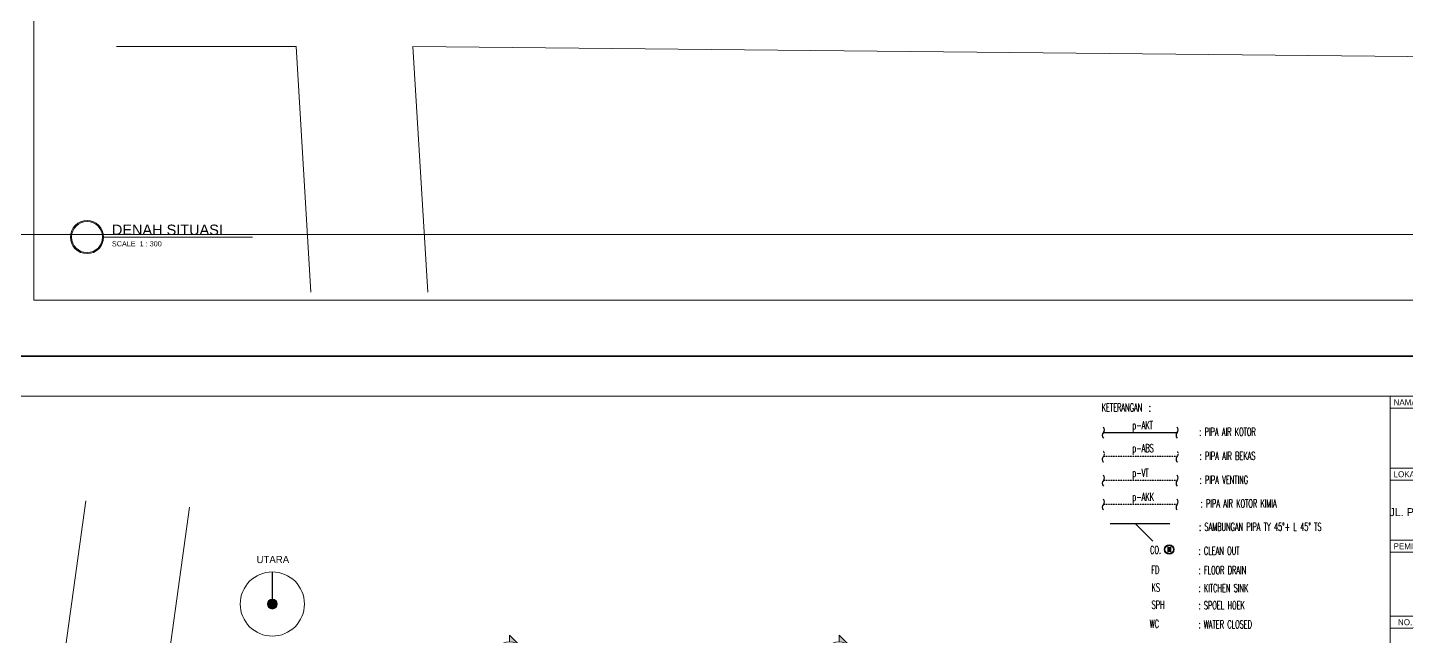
# Model space of a CAD drawing. Header units: millimetres. Extents: x -280308 to 6402717, y -14 to 2073074.
# Drawn here: x -54139 to 32015, y 654258 to 692321 of the extents above; entities that cross this region are included whole.
import ezdxf
from ezdxf.enums import TextEntityAlignment as Align

# ---------------------------------------------------------------- set-up
doc = ezdxf.new("R2010")
doc.units = ezdxf.units.MM
for name, pattern in [('( Hidden )', [0.375, 0.25, -0.125]), ('DASHDOT', [1, 0.5, -0.25, 0, -0.25]), ('Default', [0]), ('DIVISE2', [0.625, 0.25, -0.125, 0, -0.125, 0, -0.125])]:
    doc.linetypes.add(name, pattern=pattern)
doc.layers.get('0').update_dxf_attribs({"lineweight": 0})
for name, color, linetype, lineweight in [('-ME-N.E.D LINE', 160, 'Continuous', 30), ('A-ANNOTATION', 144, 'Continuous', 0), ('A-FURN-EQPM', 177, 'Continuous', 0), ('A-Z22-T-Anno_Text', 152, 'Continuous', 9), ('ARSIR', 251, 'Continuous', 0)]:
    doc.layers.add(name, color=color, linetype=linetype, lineweight=lineweight)
for name, color, linetype, lineweight, true_color in [('-P-ABK', 7, 'Continuous', 30, 0x05ffff), ('-P-AK', 7, 'Continuous', 30, 0xff0a0a), ('P-AKK', 7, 'DASHDOT', 30, 0xffff05), ('P-AKT', 7, 'Continuous', 30, 0xfe0101), ('P-VT', 7, 'DIVISE2', 25, 0x0505ff)]:
    doc.layers.add(name, color=color, linetype=linetype, lineweight=lineweight, true_color=true_color)
doc.layers.add('A-TEXT', color=254, linetype='Continuous')
doc.layers.add('TEXTKOP', color=7, linetype='Continuous')
doc.layers.add('Teks-PL', color=7, linetype='Default', true_color=0xff0a0a)
doc.styles.add('1 100', font='GOTHIC.TTF')
doc.styles.add('Annotative', font='arial.ttf', dxfattribs={"height": 1.25})
doc.styles.add('RS', font='ROMANS.SHX', dxfattribs={"width": 0.8})
doc.styles.get("Standard").update_dxf_attribs({"font": 'arial.ttf'})
doc.styles.add('TGF_A', font='arial.ttf')

# ---------------------------------------------------------------- blocks, each defined once
blk = doc.blocks.new('KOP GAMBAR')
for p, q in [((354287, 166961), (270287, 166961)), ((342287, 161361), (352287, 161361)), ((342287, 157761), (352287, 157761)), ((342287, 153961), (352287, 153961)), ((270287, 107561), (354287, 107561))]:
    blk.add_line(p, q)
at = {"color": 5}
for p, q in [((273287, 164961), (273287, 109561)), ((352287, 164961), (273287, 164961)), ((342287, 109561), (342287, 164961)), ((273287, 109561), (352287, 109561))]:
    blk.add_line(p, q, dxfattribs=at)
at = {"ltscale": 8}
for p, q in [((342287, 164361), (352287, 164361)), ((342287, 160761), (352287, 160761)), ((342287, 157161), (352287, 157161)), ((342287, 153361), (352287, 153361))]:
    blk.add_line(p, q, dxfattribs=at)
at = {"layer": 'A-FURN-EQPM', "color": 0, "linetype": 'ByBlock', "lineweight": -2, "ltscale": 0.25}
blk.add_lwpolyline([(270287, 107561), (354287, 107561), (354287, 166961), (270287, 166961)], close=True, dxfattribs=at)
at = {"layer": 'TEXTKOP', "style": '1 100'}
for s, p in [('NAMA PROYEK :', (342459, 164661)), ('LOKASI PROYEK :', (342459, 161061)), ('PEMILIK PROYEK :', (342459, 157461))]:
    blk.add_text(s, height=300, dxfattribs=at).set_placement(p, align=Align.MIDDLE_LEFT)
at = {"layer": 'TEXTKOP', "style": '1 100', "oblique": 0}
blk.add_text('JL. PULAU SERAM, DENPASAR BARAT ', height=400, rotation=359.9915, dxfattribs=at).set_placement((347265, 159166), align=Align.MIDDLE_CENTER)
at = {"layer": 'TEXTKOP', "style": '1 100'}
blk.add_text('NO.', height=300, dxfattribs=at).set_placement((343037, 153661), align=Align.MIDDLE_CENTER)
blk = doc.blocks.new('*U3')
at = {"layer": 'A-ANNOTATION'}
h = blk.add_hatch(color=256, dxfattribs=at)
h.dxf.hatch_style = 1
h.paths.add_polyline_path([(-4, 0, 1), (4, 0, 1)])
h.paths.add_polyline_path([(3.75, 0, -1), (-3.75, 0, -1)], flags=16)
blk.add_lwpolyline([(4, 0), (39.96, 0)], dxfattribs=at)
for radius in [4, 3.75]:
    blk.add_circle((0, 0), radius, dxfattribs=at)
at = {"layer": 'A-TEXT'}
blk.add_attdef('NUMBER', text='', height=1.25, dxfattribs=at).set_placement((0, 0), align=Align.MIDDLE_CENTER)
for tag, p in [('TITLE', (2.75, 0)), ('SCALE', (2.75, -1.25))]:
    blk.add_attdef(tag, p, '', height=1.25, dxfattribs=at)
blk = doc.blocks.new('A$C834590f0')
at = {"ltscale": 0.25}
for points in [[(-74817, 14500), (-79562, -19767)], [(-70182, 695), (-68331, 14103)]]:
    blk.add_lwpolyline(points, dxfattribs=at)
blk = doc.blocks.new('A$C52fb07ff')
at = {"ltscale": 0.25}
blk.add_blockref('A$C834590f0', (70323, -714), dxfattribs=at)
blk = doc.blocks.new('CALLOUT-SECT')
h = blk.add_hatch(color=256)
h.dxf.hatch_style = 1
h.paths.add_polyline_path([(0, 0), (0, 0.03486), (-0.21876, 0.03486), (-0.21876, 0)])
blk.add_lwpolyline([(0, 0), (0, 0.03486), (-0.21876, 0.03486), (-0.21876, 0)], close=True)
blk = doc.blocks.new('CALLOUT-AROW')
h = blk.add_hatch(color=256)
edge = h.paths.add_edge_path()
edge.add_line((-0.234, 0), (-0.331, 0))
edge.add_line((-0.331, 0), (0, 0.331))
edge.add_line((0, 0.331), (0.331, 0))
edge.add_line((0.331, 0), (0.234, 0))
edge.add_arc((0, 0), 0.234, 0, 180)
at = {"color": 0, "lineweight": -2}
blk.add_lwpolyline([(-0.234, 0), (-0.331, 0), (0, 0.331), (0.331, 0), (0.234, 0)], dxfattribs=at)
blk = doc.blocks.new('*U540')
at = {"color": 7, "lineweight": -2}
blk.add_line((-0.202, 0), (0.202, 0), dxfattribs=at)
at = {"lineweight": -2}
blk.add_line((19.233, 0), (14.551, 0), dxfattribs=at)
blk.add_lwpolyline([(0.234, 0), (7.632, 0)], dxfattribs=at)
at = {"color": 7, "lineweight": -2}
blk.add_circle((0, 0), 0.234, dxfattribs=at)
blk.add_blockref('CALLOUT-AROW', (0, 0))
at = {"lineweight": -2}
blk.add_blockref('CALLOUT-SECT', (19.297, 0), dxfattribs=at)
at = {"color": 7, "lineweight": -2, "style": 'TGF_A', "flags": 8}
for tag, height, p in [('NOTE1', 0.0625, (0, 0.337)), ('DET', 0.0938, (0, 0.096)), ('SHT', 0.075, (0, -0.102)), ('NOTE2', 0.0625, (0, -0.399))]:
    blk.add_attdef(tag, text='', height=height, dxfattribs=at).set_placement(p, align=Align.MIDDLE)
blk = doc.blocks.new('*U538')
at = {"color": 7, "lineweight": -2}
blk.add_line((-0.202, 0), (0.202, 0), dxfattribs=at)
at = {"lineweight": -2}
blk.add_line((0, -8.614), (0, -5.283), dxfattribs=at)
blk.add_lwpolyline([(0, -0.234), (0, -3.135)], dxfattribs=at)
at = {"color": 7, "lineweight": -2}
blk.add_circle((0, 0), 0.234, dxfattribs=at)
at = {"rotation": 270}
blk.add_blockref('CALLOUT-AROW', (0, 0), dxfattribs=at)
at = {"lineweight": -2, "rotation": 270}
blk.add_blockref('CALLOUT-SECT', (0, -8.678), dxfattribs=at)
at = {"color": 7, "lineweight": -2, "style": 'TGF_A', "flags": 8}
for tag, height, p in [('NOTE1', 0.0625, (0, 0.337)), ('DET', 0.0938, (0, 0.096)), ('SHT', 0.075, (0, -0.102)), ('NOTE2', 0.0625, (0, -0.399))]:
    blk.add_attdef(tag, text='', height=height, dxfattribs=at).set_placement(p, align=Align.MIDDLE)
blk = doc.blocks.new('A$Cba193409')
at = {"layer": 'A-Z22-T-Anno_Text', "color": 7}
ref = blk.add_blockref('*U538', (-46583, 5394), dxfattribs=dict(at, xscale=4266.666666600002, yscale=4266.666666600002, zscale=4266.666666600002))
ref.add_attrib('DET', 'C', dxfattribs={"layer": '0', "color": 7, "lineweight": -2, "height": 400, "style": 'TGF_A'}).set_placement((-46583, 5804), align=Align.MIDDLE)
ref.add_attrib('SHT', '-', dxfattribs={"layer": '0', "color": 7, "lineweight": -2, "height": 320, "style": 'TGF_A'}).set_placement((-46583, 4958), align=Align.MIDDLE)
ref = blk.add_blockref('*U538', (-25992, 5394), dxfattribs=dict(at, xscale=4266.666666600002, yscale=4266.666666600002, zscale=4266.666666600002))
ref.add_attrib('DET', 'D', dxfattribs={"layer": '0', "color": 7, "lineweight": -2, "height": 400, "style": 'TGF_A'}).set_placement((-25992, 5804), align=Align.MIDDLE)
ref.add_attrib('SHT', '-', dxfattribs={"layer": '0', "color": 7, "lineweight": -2, "height": 320, "style": 'TGF_A'}).set_placement((-25992, 4958), align=Align.MIDDLE)
ref = blk.add_blockref('*U540', (-74880, -8889), dxfattribs=dict(at, xscale=4266.666666600002, yscale=4266.666666600002, zscale=4266.666666600002))
ref.add_attrib('DET', 'A', dxfattribs={"layer": '0', "color": 7, "lineweight": -2, "height": 400, "style": 'TGF_A'}).set_placement((-74880, -8479), align=Align.MIDDLE)
ref.add_attrib('SHT', '-', dxfattribs={"layer": '0', "color": 7, "lineweight": -2, "height": 320, "style": 'TGF_A'}).set_placement((-74880, -9325), align=Align.MIDDLE)
ref = blk.add_blockref('*U540', (-74880, -18683), dxfattribs=dict(at, xscale=4266.666666600002, yscale=4266.666666600002, zscale=4266.666666600002))
ref.add_attrib('DET', 'B', dxfattribs={"layer": '0', "color": 7, "lineweight": -2, "height": 400, "style": 'TGF_A'}).set_placement((-74880, -18273), align=Align.MIDDLE)
ref.add_attrib('SHT', '-', dxfattribs={"layer": '0', "color": 7, "lineweight": -2, "height": 320, "style": 'TGF_A'}).set_placement((-74880, -19119), align=Align.MIDDLE)
blk = doc.blocks.new('A$C6cd5a839')
at = {"layer": 'ARSIR', "ltscale": 0.25}
h = blk.add_hatch(color=256, dxfattribs=at)
h.dxf.hatch_style = 1
edge = h.paths.add_edge_path()
edge.add_arc((0, 0), 312, 0, 360)
at = {"ltscale": 0.25, "const_width": 100}
blk.add_lwpolyline([(0, 2007), (0, 0)], dxfattribs=at)
at = {"ltscale": 0.25}
for radius in [2007, 312]:
    blk.add_circle((0, 0), radius, dxfattribs=at)
at = {"layer": 'A-TEXT', "ltscale": 0.25, "insert": (-2634, 3008), "char_height": 450, "attachment_point": 1, "style": 'Annotative'}
blk.add_mtext_dynamic_manual_height_columns('\\pxqc;{\\fCentury Gothic|b0|i0|c0|p34;UTARA}', width=5332.38, gutter_width=1671, heights=[0], dxfattribs=at)
blk = doc.blocks.new('aa')
at = {"ltscale": 0.25}
blk.add_blockref('A$C52fb07ff', (-46014.9, 648945.2), dxfattribs=at)
blk.add_blockref('A$C6cd5a839', (-38845.9, 656283.9), dxfattribs=at)
at = {"layer": 'A-FURN-EQPM', "color": 0, "linetype": 'ByBlock', "lineweight": -2, "ltscale": 0.25}
blk.add_blockref('A$Cba193409', (22557.9, 647523.3), dxfattribs=at)
blk = doc.blocks.new('CO')
at = {"layer": 'P-AKT', "linetype": 'Continuous', "lineweight": 30}
for points in [[(596188, -69820), (596180, -69820), (596180, -69882), (596188, -69882)], [(596205, -69820), (596212, -69820), (596212, -69882), (596205, -69882)]]:
    blk.add_lwpolyline(points, close=True, dxfattribs=at)
for radius in [62, 57]:
    blk.add_circle((596196, -69851), radius, dxfattribs=at)

msp = doc.modelspace()

# ---------------------------------------------------------------- linework, layer by layer
at = {"layer": '-P-ABK', "linetype": '( Hidden )', "ltscale": 0.002, "extrusion": (0, 0.052336, 0.99863)}
msp.add_line((17688, 665498.9, -66.4), (13076.9, 665498.9, -66.4), dxfattribs=at)
for centre, start, end in [((-13247.6, -664419.6, 34763.2), 315, 45), ((-12906.2, -664761, 34763.2), 135, 225), ((-17858.8, -664419.6, 34763.2), 315, 45), ((-17517.3, -664761, 34763.2), 135, 225)]:
    msp.add_arc(centre, 241.4, start, end, dxfattribs=at)
at = {"layer": '-P-AK', "extrusion": (0, 0.052336, 0.99863)}
msp.add_line((13076.9, 666996.8, -144.9), (17688, 666996.8, -144.9), dxfattribs=at)
for centre, start, end in [((-13247.6, -665919.6, 34763.2), 315, 45), ((-12906.2, -666261, 34763.2), 135, 225), ((-17858.8, -665919.6, 34763.2), 315, 45), ((-17517.3, -666261, 34763.2), 135, 225)]:
    msp.add_arc(centre, 241.4, start, end, dxfattribs=at)
at = {"ltscale": 0.25}
msp.add_line((-30056.9, 691146.3), (-29139.6, 675769), dxfattribs=at)
for points in [[(-48591.1, 691146.3), (-37350.4, 691146.3), (-36433.1, 675769)], [(54908.9, 690276.4), (-30056.9, 691146.3)]]:
    msp.add_lwpolyline(points, dxfattribs=at)
at = {"layer": 'P-VT', "lineweight": 30, "ltscale": 0.002, "extrusion": (0, 0.052336, 0.99863)}
msp.add_line((17688, 664000.9, 12.1), (13076.9, 664000.9, 12.1), dxfattribs=at)
at = {"layer": 'Teks-PL', "ltscale": 100, "extrusion": (0, 0.052336, 0.99863)}
for centre, start, end in [((-12906.2, -663261, 34763.2), 135, 225), ((-17517.3, -663261, 34763.2), 135, 225), ((-13247.6, -662919.6, 34763.2), 315, 45), ((-17858.8, -662919.6, 34763.2), 315, 45)]:
    msp.add_arc(centre, 241.4, start, end, dxfattribs=at)

# ---------------------------------------------------------------- block references
ref = msp.add_blockref('*U3', (-50423, 679223.6), dxfattribs=dict(xscale=258.9670377724066, yscale=258.9670377724066, zscale=258.9670377724066))
ref.add_attrib('SCALE', 'SCALE  1 : 300', dxfattribs={"layer": 'A-TEXT', "height": 323.709}).set_placement((-48869.2, 678964.7), align=Align.TOP_LEFT)
ref.add_attrib('TITLE', 'DENAH SITUASI', dxfattribs={"layer": 'A-TEXT', "height": 647.418}).set_placement((-48869.2, 679161.5), align=Align.BOTTOM_LEFT)
at = {"layer": 'A-FURN-EQPM', "color": 0, "linetype": 'ByBlock', "lineweight": -2}
for p, xscale, yscale, zscale in [((-532006, 483540.9), 1.75, 1.75, 1.75), ((-396862.5, 463071.6), 1.25, 1.25, 1.25)]:
    msp.add_blockref('KOP GAMBAR', p, dxfattribs=dict(at, xscale=xscale, yscale=yscale, zscale=zscale))

# ---------------------------------------------------------------- texts
at = {"layer": 'Teks-PL', "color": 7, "extrusion": (0, 0.052336, 0.99863), "style": 'RS', "width": 0.6}
for s, p in [('KETERANGAN  :', (-12975.2, -667410.1, 34977.5)), (': PIPA AIR KOTOR', (-19066, -665893.9, 34763.2)), (': PIPA AIR BEKAS', (-19087.1, -664384, 34763.2)), (': PIPA VENTING', (-19087.1, -662888.4, 34763.2))]:
    msp.add_text(s, height=500, rotation=180, dxfattribs=at).set_placement(p)
at = {"layer": 'Teks-PL', "extrusion": (0, 0.052336, 0.99863), "style": 'RS', "width": 0.6}
for s, p in [('p-AKT', (-14890, -666293.3, 34919)), ('p-ABS', (-14890, -664879.3, 34609)), ('p-VT', (-14890, -663322.2, 34763.2))]:
    msp.add_text(s, height=500, rotation=180, dxfattribs=at).set_placement(p)

# ---------------------------------------------------------------- next in the draw order: block references
msp.add_blockref('aa', (0, 0))

# ---------------------------------------------------------------- next in the draw order: linework, layer by layer
at = {"layer": '-P-AK'}
for p, q in [((13498, 661319.7, 0.6), (17231.7, 661319.7, 0.6)), ((15068.1, 661319.7, 0.6), (16176, 660211.8, 0.6))]:
    msp.add_line(p, q, dxfattribs=at)
at = {"ltscale": 0.25}
msp.add_lwpolyline([(-97792.7, 679394.5), (102272, 679394.5), (102272, 188808), (-97792.7, 188808)], close=True, dxfattribs=at)
at = {"layer": 'P-AKK', "ltscale": 0.001, "extrusion": (0, 0.052336, 0.99863)}
msp.add_line((17688, 662503, 90.6), (13076.9, 662503, 90.6), dxfattribs=at)
at = {"layer": 'Teks-PL', "ltscale": 100, "extrusion": (0, 0.052336, 0.99863)}
for centre, start, end in [((-12906.2, -661761, 34763.2), 135, 225), ((-17517.3, -661761, 34763.2), 135, 225), ((-13247.6, -661419.6, 34763.2), 315, 45), ((-17858.8, -661419.6, 34763.2), 315, 45)]:
    msp.add_arc(centre, 241.4, start, end, dxfattribs=at)

# ---------------------------------------------------------------- next in the draw order: block references
at = {"layer": '-ME-N.E.D LINE', "color": 110, "lineweight": 30, "xscale": 4.724999654117992, "yscale": 4.724999654117992, "zscale": 4.724999654117992}
msp.add_blockref('CO', (-2799833.8, 989735.7, 799.7), dxfattribs=at)

# ---------------------------------------------------------------- next in the draw order: texts
at = {"layer": 'Teks-PL', "extrusion": (0, 0.052336, 0.99863), "style": 'RS', "width": 0.6}
msp.add_text('p-AKK', height=500, rotation=180, dxfattribs=at).set_placement((-14890, -661822.2, 34763.2))
at = {"layer": 'Teks-PL', "color": 7, "extrusion": (0, 0.052336, 0.99863), "style": 'RS', "width": 0.6}
for s, p in [(': PIPA AIR KOTOR KIMIA', (-19155.6, -661405.6, 34763.2)), (': CLEAN OUT', (-19024.6, -658378.9, 36095.6)), (': FLOOR DRAIN', (-19024.6, -657166.4, 36032.1))]:
    msp.add_text(s, height=500, rotation=180, dxfattribs=at).set_placement(p)
at = {"layer": 'Teks-PL', "color": 7, "style": 'RS', "width": 0.6}
for s, p in [(': SAMBUNGAN PIPA TY 45%%D+ L 45%%D TS', (19060.6, 660863.4, 0.6)), ('KS', (16092.7, 657066.2, 743)), (': KITCHEN SINK', (19024.6, 657034.9, 743)), ('SPH', (16092.7, 655986.2, 743)), (': SPOEL HOEK', (19024.6, 655955, 743)), ('WC', (15974.9, 654793.5, 743)), (': WATER CLOSED', (19024.6, 654762.2, 743))]:
    msp.add_text(s, height=500, dxfattribs=at).set_placement(p)
at = {"layer": 'Teks-PL', "color": 7, "extrusion": (0, 0.052336, 0.99863), "style": 'RS', "width": 0.6}
for s, height, p in [('CO.', 480, (-16341.9, -658681.7, 36121.1)), ('FD', 500, (-16326.3, -657430.5, 36032.1))]:
    msp.add_text(s, height=height, rotation=180, dxfattribs=at).set_placement(p, align=Align.MIDDLE_CENTER)

doc.saveas('drawing.dxf')
